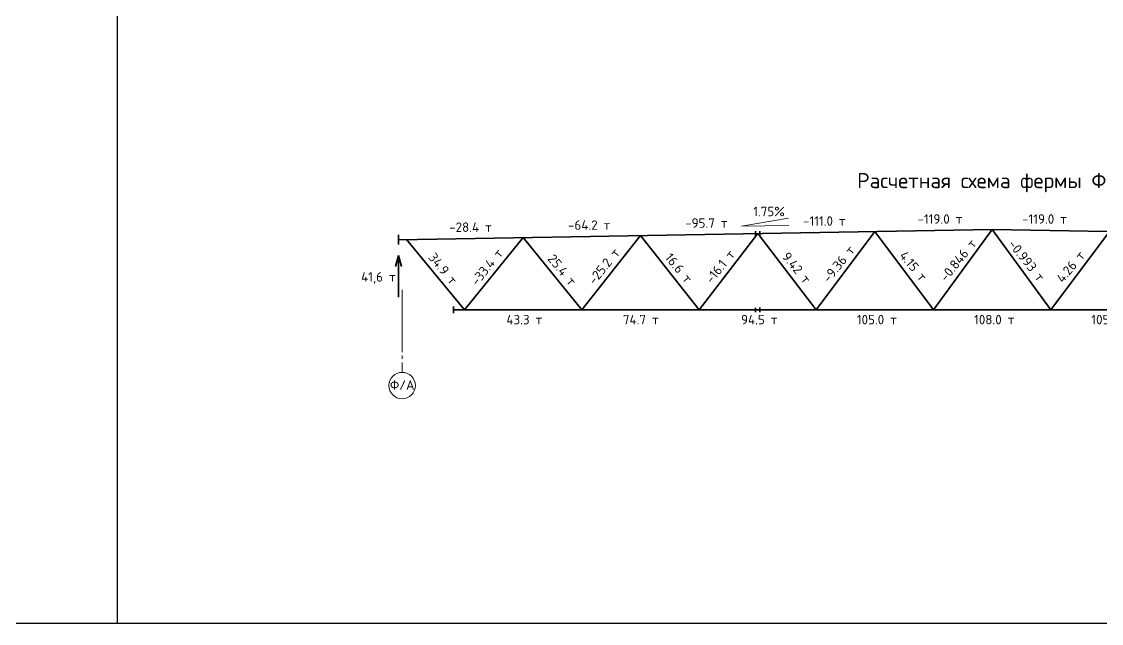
# Model space of a CAD drawing. Header units: millimetres. Extents: x -8174 to 141842, y -29548 to 3412.
# Drawn here: x 63391 to 91937, y -29548 to -13637 of the extents above; entities that cross this region are included whole.
import ezdxf

# ---------------------------------------------------------------- set-up
doc = ezdxf.new("R2010")
doc.units = ezdxf.units.MM
doc.linetypes.add('JIS_08_11', pattern=[12.8, 11, -0.6, 0.6, -0.6])
for name, color, linetype, lineweight in [('НАДПИСИ', 11, 'Continuous', 13), ('ОСЕВАЯ', 50, 'JIS_08_11', 13), ('ОСНОВНАЯ', 213, 'Continuous', 35)]:
    doc.layers.add(name, color=color, linetype=linetype, lineweight=lineweight)
doc.styles.add('ОСК', font='isocpeur.ttf')

msp = doc.modelspace()

# ---------------------------------------------------------------- linework, layer by layer
at = {"layer": 'Defpoints'}
for p, q in [((65915.9, 0), (65915.9, -29547.9)), ((65915.9, 0), (65915.9, -29547.9)), ((65915.9, -29547.9), (0, -29547.9)), ((131831.7, -29547.9), (65915.9, -29547.9))]:
    msp.add_line(p, q, dxfattribs=at)
at = {"layer": 'НАДПИСИ'}
for q in [(83666.7, -18838), (83670.2, -19025.4)]:
    msp.add_line((82423.6, -19047.2), q, dxfattribs=at)
msp.add_circle((73450.7, -23260.2), 350, dxfattribs=at)
msp.add_circle((73450.7, -23260.2), 350, dxfattribs=at)
at = {"layer": 'ОСЕВАЯ', "linetype": 'JIS_08_11', "ltscale": 150}
msp.add_line((73450.7, -20726.3), (73450.7, -22910.2), dxfattribs=at)
msp.add_line((73450.7, -20726.3), (73450.7, -22910.2), dxfattribs=at)
at = {"layer": 'ОСНОВНАЯ'}
for p, q in [((89050.7, -19130.1), (73352.7, -19404.8)), ((73352.7, -19533.4), (73352.7, -19276.2)), ((73563.7, -19401.1), (75100.7, -21257.1)), ((76650.7, -19347.1), (75100.7, -21257.1)), ((76650.7, -19347.1), (78200.7, -21257.1)), ((79750.7, -19292.8), (78200.7, -21257.1)), ((79750.7, -19292.8), (81300.7, -21257.1)), ((82850.7, -19238.6), (81300.7, -21257.1)), ((82790.7, -19179.6), (82790.7, -19299.6)), ((82850.7, -19238.6), (84400.7, -21257.1)), ((82910.7, -19177.5), (82910.7, -19297.5)), ((85950.7, -19184.3), (84400.7, -21257.1)), ((85950.7, -19184.3), (87500.7, -21257.1)), ((89050.8, -19130.1), (87500.7, -21257.1)), ((89050.7, -19130.1), (104748.7, -19404.8)), ((89050.8, -19130.1), (90600.7, -21257.1)), ((92150.7, -19184.3), (90600.7, -21257.1)), ((73353, -19818.2), (73271.5, -20111.1)), ((73353, -19818.2), (73353, -20926.5)), ((73353, -19818.2), (73434.6, -20111.1)), ((74811.1, -21167.1), (74811.1, -21347.1)), ((103290.3, -21257.1), (74811.1, -21257.1)), ((82790.7, -21200.6), (82790.7, -21320.6)), ((82910.7, -21198.5), (82910.7, -21318.5))]:
    msp.add_line(p, q, dxfattribs=at)

# ---------------------------------------------------------------- texts
at = {"layer": 'НАДПИСИ', "style": 'ОСК'}
for s, insert, char_height, width, attachment_point in [('Расчетная схема фермы ФС2', (89045.2, -17895.4), 400, 16621.038, 5), ('1.75%', (82731.2, -18782.8), 250, 1509.467, 7), ('-95.7 т', (80933, -19088.1), 250, 1509.467, 7), ('-111.0 т', (84049.9, -19033.6), 250, 1509.467, 7), ('-119.0 т', (87077.3, -18980.6), 250, 1509.467, 7), ('-119.0 т', (91024, -18980.6), 250, 1509.467, 9), ('-28.4 т', (74694.6, -19197.3), 250, 1509.467, 7), ('-64.2 т', (77835.6, -19142.3), 250, 1509.467, 7), ('{\\C1;41,6 т}', (72366.3, -20570.2), 250, 1509.467, 7), ('43.3 т', (76207.1, -21641.2), 250, 1509.467, 7), ('74.7 т', (79286.8, -21641.2), 250, 1509.467, 7), ('94.5 т', (82410.4, -21641.2), 250, 1509.467, 7), ('105.0 т', (85471.6, -21641.2), 250, 1509.467, 7), ('\\pt1000;108.0 т', (88571.6, -21641.2), 250, 1509.467, 7), ('105.0 т', (91671.6, -21641.2), 250, 1509.467, 7), ('Ф/А', (73453.3, -23245.4), 250, 2000, 5)]:
    msp.add_mtext(s, dxfattribs=dict(at, insert=insert, char_height=char_height, width=width, attachment_point=attachment_point))
at = {"layer": 'НАДПИСИ', "char_height": 250, "width": 1509.467, "style": 'ОСК'}
for s, insert, attachment_point, rotation in [('-0.846 т', (87836.1, -20533.7), 7, 51.17348), ('-33.4 т', (75436.1, -20642.2), 7, 51.17348), ('-25.2 т', (78536.1, -20615.1), 7, 51.17348), ('-9.36 т', (84736.1, -20560.8), 7, 51.17348), ('-0.993 т', (90265.2, -20533.7), 9, 308.82652), ('34.9 т', (74128.8, -19881.6), 7, 309.62846), ('25.4 т', (77279, -19915.2), 7, 309.62846), ('16.6 т', (80379, -19888), 7, 309.62846), ('-16.1 т', (81636.1, -20587.9), 7, 51.17348), ('9.42 т', (83479, -19860.9), 7, 309.62846), ('4.15 т', (86579, -19833.8), 7, 309.62846), ('4.26 т', (91522.3, -19833.8), 9, 50.37154)]:
    msp.add_mtext(s, dxfattribs=dict(at, insert=insert, attachment_point=attachment_point, rotation=rotation))

doc.saveas('drawing.dxf')
